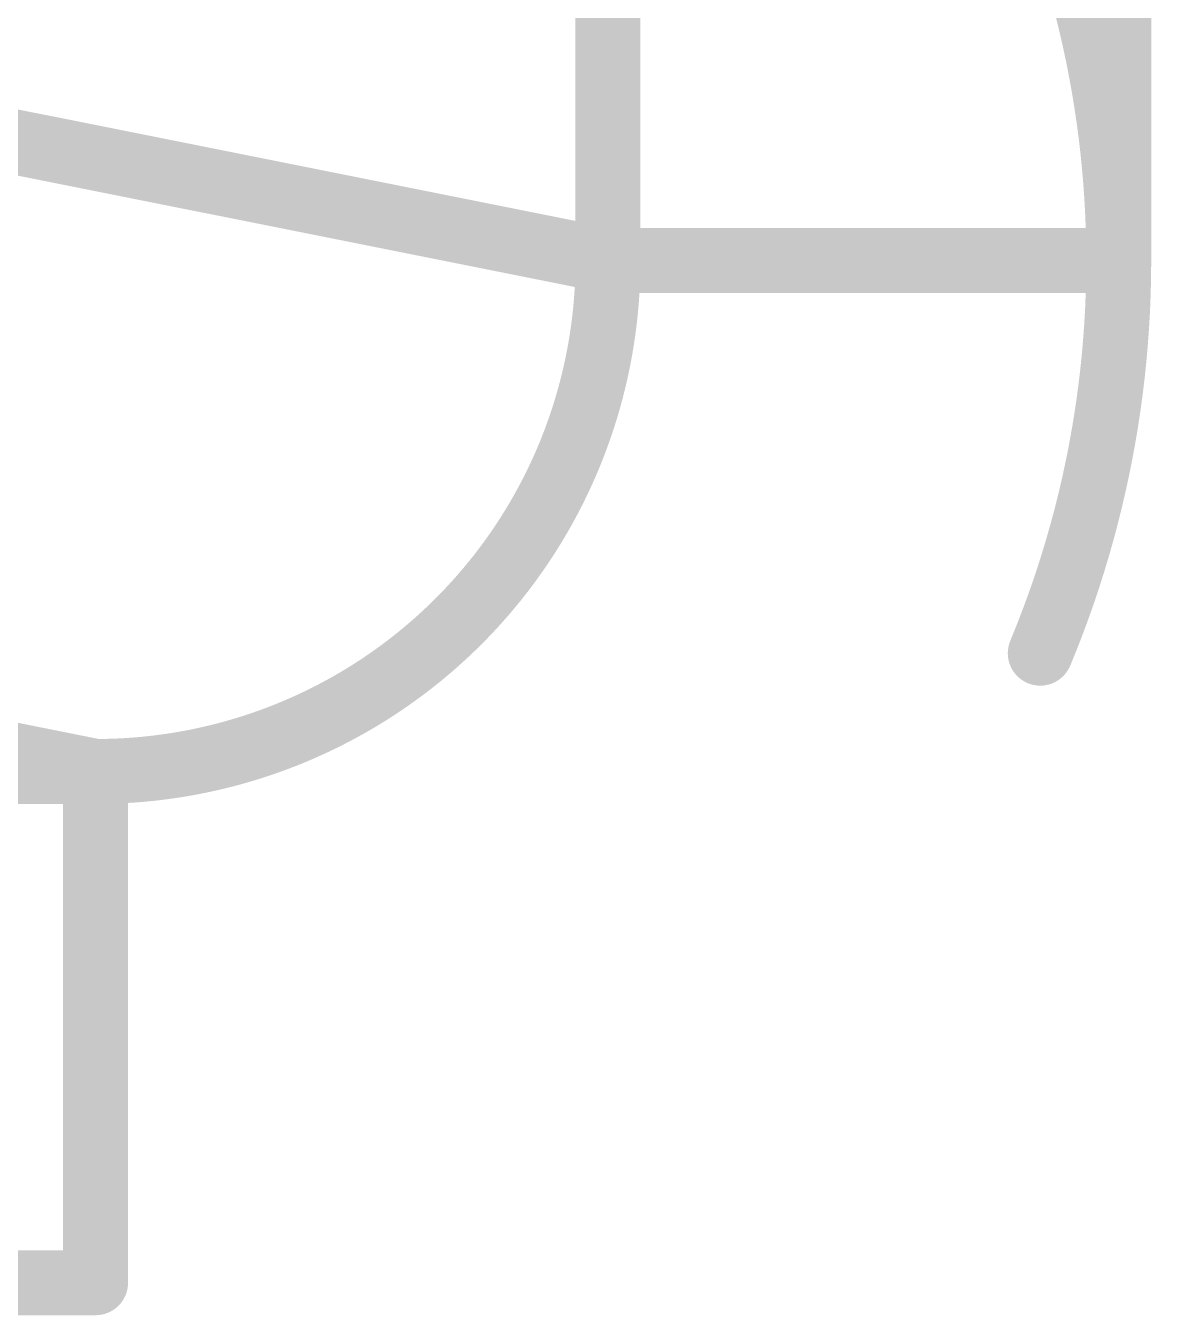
# Model space of a CAD drawing. Header units: inches. Extents: x 0 to 35.2, y -0.7 to 15.9.
# Drawn here: x 13.95584 to 13.96451, y 13.34646 to 13.35639 of the extents above; entities that cross this region are included whole.
import ezdxf

# ---------------------------------------------------------------- set-up
doc = ezdxf.new("R2010")
doc.units = ezdxf.units.IN
doc.header["$MEASUREMENT"] = 0
doc.layers.add('Dimensions', color=6, linetype='Continuous')

msp = doc.modelspace()

# ---------------------------------------------------------------- linework, layer by layer
at = {"layer": 'Dimensions'}
for points in [[(13.960326, 13.3545819, 0.0005, 0.0005, 0), (13.960326, 13.3581337, 0.0005, 0.0005, 0)], [(13.9642593, 13.3545819, 0.0005, 0.0005, 0), (13.9642593, 13.3581337, 0.0005, 0.0005, 0)], [(13.9639834, 13.3566474, 0.0005, 0.0005, 0), (13.9640149, 13.3565278, 0.0005, 0.0005, 0)], [(13.9640149, 13.3565278, 0.0005, 0.0005, 0), (13.9640445, 13.3564077, 0.0005, 0.0005, 0)], [(13.9640445, 13.3564077, 0.0005, 0.0005, 0), (13.9640723, 13.3562872, 0.0005, 0.0005, 0)], [(13.9640723, 13.3562872, 0.0005, 0.0005, 0), (13.9640981, 13.3561662, 0.0005, 0.0005, 0)], [(13.9640981, 13.3561662, 0.0005, 0.0005, 0), (13.9641221, 13.3560449, 0.0005, 0.0005, 0)], [(13.9525758, 13.356131, 0.0005, 0.0005, 0), (13.960326, 13.3545819, 0.0005, 0.0005, 0)], [(13.9641221, 13.3560449, 0.0005, 0.0005, 0), (13.9641441, 13.3559232, 0.0005, 0.0005, 0)], [(13.9641441, 13.3559232, 0.0005, 0.0005, 0), (13.9641642, 13.3558012, 0.0005, 0.0005, 0)], [(13.9641642, 13.3558012, 0.0005, 0.0005, 0), (13.9641824, 13.3556789, 0.0005, 0.0005, 0)], [(13.9641824, 13.3556789, 0.0005, 0.0005, 0), (13.9641987, 13.3555563, 0.0005, 0.0005, 0)], [(13.9641987, 13.3555563, 0.0005, 0.0005, 0), (13.9642131, 13.3554335, 0.0005, 0.0005, 0)], [(13.9642131, 13.3554335, 0.0005, 0.0005, 0), (13.9642255, 13.3553104, 0.0005, 0.0005, 0)], [(13.9642255, 13.3553104, 0.0005, 0.0005, 0), (13.964236, 13.3551872, 0.0005, 0.0005, 0)], [(13.964236, 13.3551872, 0.0005, 0.0005, 0), (13.9642445, 13.3550638, 0.0005, 0.0005, 0)], [(13.9642445, 13.3550638, 0.0005, 0.0005, 0), (13.9642511, 13.3549403, 0.0005, 0.0005, 0)], [(13.9642511, 13.3549403, 0.0005, 0.0005, 0), (13.9642558, 13.3548168, 0.0005, 0.0005, 0)], [(13.9642558, 13.3548168, 0.0005, 0.0005, 0), (13.9642585, 13.3546931, 0.0005, 0.0005, 0)], [(13.9642585, 13.3546931, 0.0005, 0.0005, 0), (13.9642593, 13.3545695, 0.0005, 0.0005, 0)], [(13.9603256, 13.35452, 0.0005, 0.0005, 0), (13.960326, 13.3545819, 0.0005, 0.0005, 0)], [(13.960326, 13.3545819, 0.0005, 0.0005, 0), (13.9642593, 13.3545819, 0.0005, 0.0005, 0)], [(13.9642581, 13.3544458, 0.0005, 0.0005, 0), (13.9642593, 13.3545695, 0.0005, 0.0005, 0)], [(13.9603217, 13.3543964, 0.0005, 0.0005, 0), (13.9603241, 13.3544582, 0.0005, 0.0005, 0)], [(13.9603241, 13.3544582, 0.0005, 0.0005, 0), (13.9603256, 13.35452, 0.0005, 0.0005, 0)], [(13.9603183, 13.3543347, 0.0005, 0.0005, 0), (13.9603217, 13.3543964, 0.0005, 0.0005, 0)], [(13.964255, 13.3543222, 0.0005, 0.0005, 0), (13.9642581, 13.3544458, 0.0005, 0.0005, 0)], [(13.9603087, 13.3542114, 0.0005, 0.0005, 0), (13.960314, 13.354273, 0.0005, 0.0005, 0)], [(13.960314, 13.354273, 0.0005, 0.0005, 0), (13.9603183, 13.3543347, 0.0005, 0.0005, 0)], [(13.96425, 13.3541987, 0.0005, 0.0005, 0), (13.964255, 13.3543222, 0.0005, 0.0005, 0)], [(13.9602951, 13.3540885, 0.0005, 0.0005, 0), (13.9603024, 13.3541499, 0.0005, 0.0005, 0)], [(13.9603024, 13.3541499, 0.0005, 0.0005, 0), (13.9603087, 13.3542114, 0.0005, 0.0005, 0)], [(13.964243, 13.3540752, 0.0005, 0.0005, 0), (13.96425, 13.3541987, 0.0005, 0.0005, 0)], [(13.9602869, 13.3540272, 0.0005, 0.0005, 0), (13.9602951, 13.3540885, 0.0005, 0.0005, 0)], [(13.964234, 13.3539519, 0.0005, 0.0005, 0), (13.964243, 13.3540752, 0.0005, 0.0005, 0)], [(13.9602675, 13.3539051, 0.0005, 0.0005, 0), (13.9602777, 13.3539661, 0.0005, 0.0005, 0)], [(13.9602777, 13.3539661, 0.0005, 0.0005, 0), (13.9602869, 13.3540272, 0.0005, 0.0005, 0)], [(13.9642232, 13.3538287, 0.0005, 0.0005, 0), (13.964234, 13.3539519, 0.0005, 0.0005, 0)], [(13.9602564, 13.3538443, 0.0005, 0.0005, 0), (13.9602675, 13.3539051, 0.0005, 0.0005, 0)], [(13.9602313, 13.3537232, 0.0005, 0.0005, 0), (13.9602444, 13.3537837, 0.0005, 0.0005, 0)], [(13.9602444, 13.3537837, 0.0005, 0.0005, 0), (13.9602564, 13.3538443, 0.0005, 0.0005, 0)], [(13.9642104, 13.3537057, 0.0005, 0.0005, 0), (13.9642232, 13.3538287, 0.0005, 0.0005, 0)], [(13.9602024, 13.353603, 0.0005, 0.0005, 0), (13.9602174, 13.353663, 0.0005, 0.0005, 0)], [(13.9602174, 13.353663, 0.0005, 0.0005, 0), (13.9602313, 13.3537232, 0.0005, 0.0005, 0)], [(13.9641956, 13.3535829, 0.0005, 0.0005, 0), (13.9642104, 13.3537057, 0.0005, 0.0005, 0)], [(13.9601866, 13.3535432, 0.0005, 0.0005, 0), (13.9602024, 13.353603, 0.0005, 0.0005, 0)], [(13.964179, 13.3534604, 0.0005, 0.0005, 0), (13.9641956, 13.3535829, 0.0005, 0.0005, 0)], [(13.960152, 13.3534245, 0.0005, 0.0005, 0), (13.9601698, 13.3534837, 0.0005, 0.0005, 0)], [(13.9601698, 13.3534837, 0.0005, 0.0005, 0), (13.9601866, 13.3535432, 0.0005, 0.0005, 0)], [(13.9641604, 13.3533382, 0.0005, 0.0005, 0), (13.964179, 13.3534604, 0.0005, 0.0005, 0)], [(13.9601138, 13.3533069, 0.0005, 0.0005, 0), (13.9601334, 13.3533656, 0.0005, 0.0005, 0)], [(13.9601334, 13.3533656, 0.0005, 0.0005, 0), (13.960152, 13.3534245, 0.0005, 0.0005, 0)], [(13.9600932, 13.3532486, 0.0005, 0.0005, 0), (13.9601138, 13.3533069, 0.0005, 0.0005, 0)], [(13.9641399, 13.3532162, 0.0005, 0.0005, 0), (13.9641604, 13.3533382, 0.0005, 0.0005, 0)], [(13.9600495, 13.3531329, 0.0005, 0.0005, 0), (13.9600718, 13.3531906, 0.0005, 0.0005, 0)], [(13.9600718, 13.3531906, 0.0005, 0.0005, 0), (13.9600932, 13.3532486, 0.0005, 0.0005, 0)], [(13.9641174, 13.3530946, 0.0005, 0.0005, 0), (13.9641399, 13.3532162, 0.0005, 0.0005, 0)], [(13.9600021, 13.3530187, 0.0005, 0.0005, 0), (13.9600262, 13.3530756, 0.0005, 0.0005, 0)], [(13.9600262, 13.3530756, 0.0005, 0.0005, 0), (13.9600495, 13.3531329, 0.0005, 0.0005, 0)], [(13.9640931, 13.3529734, 0.0005, 0.0005, 0), (13.9641174, 13.3530946, 0.0005, 0.0005, 0)], [(13.9599511, 13.352906, 0.0005, 0.0005, 0), (13.959977, 13.3529622, 0.0005, 0.0005, 0)], [(13.959977, 13.3529622, 0.0005, 0.0005, 0), (13.9600021, 13.3530187, 0.0005, 0.0005, 0)], [(13.9640669, 13.3528525, 0.0005, 0.0005, 0), (13.9640931, 13.3529734, 0.0005, 0.0005, 0)], [(13.9599243, 13.3528503, 0.0005, 0.0005, 0), (13.9599511, 13.352906, 0.0005, 0.0005, 0)], [(13.959868, 13.3527402, 0.0005, 0.0005, 0), (13.9598966, 13.352795, 0.0005, 0.0005, 0)], [(13.9598966, 13.352795, 0.0005, 0.0005, 0), (13.9599243, 13.3528503, 0.0005, 0.0005, 0)], [(13.9640387, 13.3527321, 0.0005, 0.0005, 0), (13.9640669, 13.3528525, 0.0005, 0.0005, 0)], [(13.9598084, 13.3526318, 0.0005, 0.0005, 0), (13.9598386, 13.3526858, 0.0005, 0.0005, 0)], [(13.9598386, 13.3526858, 0.0005, 0.0005, 0), (13.959868, 13.3527402, 0.0005, 0.0005, 0)], [(13.9640087, 13.3526122, 0.0005, 0.0005, 0), (13.9640387, 13.3527321, 0.0005, 0.0005, 0)], [(13.9597453, 13.3525254, 0.0005, 0.0005, 0), (13.9597772, 13.3525784, 0.0005, 0.0005, 0)], [(13.9597772, 13.3525784, 0.0005, 0.0005, 0), (13.9598084, 13.3526318, 0.0005, 0.0005, 0)], [(13.9639768, 13.3524927, 0.0005, 0.0005, 0), (13.9640087, 13.3526122, 0.0005, 0.0005, 0)], [(13.9596789, 13.3524211, 0.0005, 0.0005, 0), (13.9597125, 13.352473, 0.0005, 0.0005, 0)], [(13.9597125, 13.352473, 0.0005, 0.0005, 0), (13.9597453, 13.3525254, 0.0005, 0.0005, 0)], [(13.963943, 13.3523738, 0.0005, 0.0005, 0), (13.9639768, 13.3524927, 0.0005, 0.0005, 0)], [(13.9596092, 13.3523188, 0.0005, 0.0005, 0), (13.9596445, 13.3523697, 0.0005, 0.0005, 0)], [(13.9596445, 13.3523697, 0.0005, 0.0005, 0), (13.9596789, 13.3524211, 0.0005, 0.0005, 0)], [(13.9639074, 13.3522553, 0.0005, 0.0005, 0), (13.963943, 13.3523738, 0.0005, 0.0005, 0)], [(13.9595364, 13.3522188, 0.0005, 0.0005, 0), (13.9595732, 13.3522685, 0.0005, 0.0005, 0)], [(13.9595732, 13.3522685, 0.0005, 0.0005, 0), (13.9596092, 13.3523188, 0.0005, 0.0005, 0)], [(13.9486426, 13.3521941, 0.0005, 0.0005, 0), (13.9563808, 13.3506474, 0.0005, 0.0005, 0)], [(13.9594605, 13.3521212, 0.0005, 0.0005, 0), (13.9594988, 13.3521697, 0.0005, 0.0005, 0)], [(13.9594988, 13.3521697, 0.0005, 0.0005, 0), (13.9595364, 13.3522188, 0.0005, 0.0005, 0)], [(13.9638699, 13.3521375, 0.0005, 0.0005, 0), (13.9639074, 13.3522553, 0.0005, 0.0005, 0)], [(13.9593815, 13.3520259, 0.0005, 0.0005, 0), (13.9594213, 13.3520732, 0.0005, 0.0005, 0)], [(13.9594213, 13.3520732, 0.0005, 0.0005, 0), (13.9594605, 13.3521212, 0.0005, 0.0005, 0)], [(13.9638306, 13.3520203, 0.0005, 0.0005, 0), (13.9638699, 13.3521375, 0.0005, 0.0005, 0)], [(13.9592995, 13.3519332, 0.0005, 0.0005, 0), (13.9593409, 13.3519792, 0.0005, 0.0005, 0)], [(13.9593409, 13.3519792, 0.0005, 0.0005, 0), (13.9593815, 13.3520259, 0.0005, 0.0005, 0)], [(13.9637894, 13.3519037, 0.0005, 0.0005, 0), (13.9638306, 13.3520203, 0.0005, 0.0005, 0)], [(13.9592147, 13.3518431, 0.0005, 0.0005, 0), (13.9592575, 13.3518878, 0.0005, 0.0005, 0)], [(13.9592575, 13.3518878, 0.0005, 0.0005, 0), (13.9592995, 13.3519332, 0.0005, 0.0005, 0)], [(13.9637464, 13.3517878, 0.0005, 0.0005, 0), (13.9637894, 13.3519037, 0.0005, 0.0005, 0)], [(13.9591271, 13.3517557, 0.0005, 0.0005, 0), (13.9591712, 13.3517991, 0.0005, 0.0005, 0)], [(13.9591712, 13.3517991, 0.0005, 0.0005, 0), (13.9592147, 13.3518431, 0.0005, 0.0005, 0)], [(13.9637015, 13.3516725, 0.0005, 0.0005, 0), (13.9637464, 13.3517878, 0.0005, 0.0005, 0)], [(13.9589905, 13.3516299, 0.0005, 0.0005, 0), (13.9590367, 13.3516711, 0.0005, 0.0005, 0)], [(13.9590367, 13.3516711, 0.0005, 0.0005, 0), (13.9590822, 13.3517131, 0.0005, 0.0005, 0)], [(13.9590822, 13.3517131, 0.0005, 0.0005, 0), (13.9591271, 13.3517557, 0.0005, 0.0005, 0)], [(13.9636549, 13.351558, 0.0005, 0.0005, 0), (13.9637015, 13.3516725, 0.0005, 0.0005, 0)], [(13.9588963, 13.3515496, 0.0005, 0.0005, 0), (13.9589437, 13.3515894, 0.0005, 0.0005, 0)], [(13.9589437, 13.3515894, 0.0005, 0.0005, 0), (13.9589905, 13.3516299, 0.0005, 0.0005, 0)], [(13.9587503, 13.3514349, 0.0005, 0.0005, 0), (13.9587996, 13.3514724, 0.0005, 0.0005, 0)], [(13.9587996, 13.3514724, 0.0005, 0.0005, 0), (13.9588482, 13.3515106, 0.0005, 0.0005, 0)], [(13.9588482, 13.3515106, 0.0005, 0.0005, 0), (13.9588963, 13.3515496, 0.0005, 0.0005, 0)], [(13.95865, 13.3513622, 0.0005, 0.0005, 0), (13.9587005, 13.3513982, 0.0005, 0.0005, 0)], [(13.9587005, 13.3513982, 0.0005, 0.0005, 0), (13.9587503, 13.3514349, 0.0005, 0.0005, 0)], [(13.9584954, 13.3512593, 0.0005, 0.0005, 0), (13.9585475, 13.3512928, 0.0005, 0.0005, 0)], [(13.9585475, 13.3512928, 0.0005, 0.0005, 0), (13.958599, 13.3513271, 0.0005, 0.0005, 0)], [(13.958599, 13.3513271, 0.0005, 0.0005, 0), (13.95865, 13.3513622, 0.0005, 0.0005, 0)], [(13.9583362, 13.3511637, 0.0005, 0.0005, 0), (13.9583898, 13.3511947, 0.0005, 0.0005, 0)], [(13.9583898, 13.3511947, 0.0005, 0.0005, 0), (13.9584429, 13.3512266, 0.0005, 0.0005, 0)], [(13.9584429, 13.3512266, 0.0005, 0.0005, 0), (13.9584954, 13.3512593, 0.0005, 0.0005, 0)], [(13.9581171, 13.3510481, 0.0005, 0.0005, 0), (13.9581725, 13.3510757, 0.0005, 0.0005, 0)], [(13.9581725, 13.3510757, 0.0005, 0.0005, 0), (13.9582275, 13.3511042, 0.0005, 0.0005, 0)], [(13.9582275, 13.3511042, 0.0005, 0.0005, 0), (13.9582821, 13.3511335, 0.0005, 0.0005, 0)], [(13.9582821, 13.3511335, 0.0005, 0.0005, 0), (13.9583362, 13.3511637, 0.0005, 0.0005, 0)], [(13.9579482, 13.3509705, 0.0005, 0.0005, 0), (13.9580049, 13.3509955, 0.0005, 0.0005, 0)], [(13.9580049, 13.3509955, 0.0005, 0.0005, 0), (13.9580612, 13.3510213, 0.0005, 0.0005, 0)], [(13.9580612, 13.3510213, 0.0005, 0.0005, 0), (13.9581171, 13.3510481, 0.0005, 0.0005, 0)], [(13.9576592, 13.3508591, 0.0005, 0.0005, 0), (13.9577177, 13.3508796, 0.0005, 0.0005, 0)], [(13.9577177, 13.3508796, 0.0005, 0.0005, 0), (13.9577759, 13.3509009, 0.0005, 0.0005, 0)], [(13.9577759, 13.3509009, 0.0005, 0.0005, 0), (13.9578337, 13.3509232, 0.0005, 0.0005, 0)], [(13.9578337, 13.3509232, 0.0005, 0.0005, 0), (13.9578911, 13.3509464, 0.0005, 0.0005, 0)], [(13.9578911, 13.3509464, 0.0005, 0.0005, 0), (13.9579482, 13.3509705, 0.0005, 0.0005, 0)], [(13.9573623, 13.3507707, 0.0005, 0.0005, 0), (13.9574223, 13.3507865, 0.0005, 0.0005, 0)], [(13.9574223, 13.3507865, 0.0005, 0.0005, 0), (13.9574819, 13.3508033, 0.0005, 0.0005, 0)], [(13.9574819, 13.3508033, 0.0005, 0.0005, 0), (13.9575413, 13.3508209, 0.0005, 0.0005, 0)], [(13.9575413, 13.3508209, 0.0005, 0.0005, 0), (13.9576004, 13.3508396, 0.0005, 0.0005, 0)], [(13.9576004, 13.3508396, 0.0005, 0.0005, 0), (13.9576592, 13.3508591, 0.0005, 0.0005, 0)], [(13.9568139, 13.350671, 0.0005, 0.0005, 0), (13.9568755, 13.3506783, 0.0005, 0.0005, 0)], [(13.9568755, 13.3506783, 0.0005, 0.0005, 0), (13.9569369, 13.3506865, 0.0005, 0.0005, 0)], [(13.9569369, 13.3506865, 0.0005, 0.0005, 0), (13.9569982, 13.3506956, 0.0005, 0.0005, 0)], [(13.9569982, 13.3506956, 0.0005, 0.0005, 0), (13.9570594, 13.3507058, 0.0005, 0.0005, 0)], [(13.9570594, 13.3507058, 0.0005, 0.0005, 0), (13.9571204, 13.3507168, 0.0005, 0.0005, 0)], [(13.9571204, 13.3507168, 0.0005, 0.0005, 0), (13.9571812, 13.3507289, 0.0005, 0.0005, 0)], [(13.9571812, 13.3507289, 0.0005, 0.0005, 0), (13.9572418, 13.3507419, 0.0005, 0.0005, 0)], [(13.9572418, 13.3507419, 0.0005, 0.0005, 0), (13.9573022, 13.3507558, 0.0005, 0.0005, 0)], [(13.9573022, 13.3507558, 0.0005, 0.0005, 0), (13.9573623, 13.3507707, 0.0005, 0.0005, 0)], [(13.7882362, 13.3506474, 0.0005, 0.0005, 0), (13.9563808, 13.3506474, 0.0005, 0.0005, 0)], [(13.9563808, 13.3506474, 0.0005, 0.0005, 0), (13.9564428, 13.3506479, 0.0005, 0.0005, 0)], [(13.9563808, 13.3467105, 0.0005, 0.0005, 0), (13.9563808, 13.3506474, 0.0005, 0.0005, 0)], [(13.9564428, 13.3506479, 0.0005, 0.0005, 0), (13.9565048, 13.3506493, 0.0005, 0.0005, 0)], [(13.9565048, 13.3506493, 0.0005, 0.0005, 0), (13.9565667, 13.3506517, 0.0005, 0.0005, 0)], [(13.9565667, 13.3506517, 0.0005, 0.0005, 0), (13.9566286, 13.3506551, 0.0005, 0.0005, 0)], [(13.9566286, 13.3506551, 0.0005, 0.0005, 0), (13.9566905, 13.3506594, 0.0005, 0.0005, 0)], [(13.9566905, 13.3506594, 0.0005, 0.0005, 0), (13.9567522, 13.3506647, 0.0005, 0.0005, 0)], [(13.9567522, 13.3506647, 0.0005, 0.0005, 0), (13.9568139, 13.350671, 0.0005, 0.0005, 0)], [(13.7868741, 13.3467105, 0.0005, 0.0005, 0), (13.9563808, 13.3467105, 0.0005, 0.0005, 0)]]:
    msp.add_lwpolyline(points, format="xyseb", dxfattribs=at)
for points in [[(13.9638899, 13.3565278, 0.00025, 0.00025, 1), (13.9641399, 13.3565278, 0.00025, 0.00025, 1)], [(13.9638899, 13.3565278, 0.00025, 0.00025, 1), (13.9641399, 13.3565278, 0.00025, 0.00025, 1)], [(13.9639195, 13.3564077, 0.00025, 0.00025, 1), (13.9641695, 13.3564077, 0.00025, 0.00025, 1)], [(13.9639195, 13.3564077, 0.00025, 0.00025, 1), (13.9641695, 13.3564077, 0.00025, 0.00025, 1)], [(13.9639473, 13.3562872, 0.00025, 0.00025, 1), (13.9641973, 13.3562872, 0.00025, 0.00025, 1)], [(13.9639473, 13.3562872, 0.00025, 0.00025, 1), (13.9641973, 13.3562872, 0.00025, 0.00025, 1)], [(13.9639731, 13.3561662, 0.00025, 0.00025, 1), (13.9642231, 13.3561662, 0.00025, 0.00025, 1)], [(13.9639731, 13.3561662, 0.00025, 0.00025, 1), (13.9642231, 13.3561662, 0.00025, 0.00025, 1)], [(13.9639971, 13.3560449, 0.00025, 0.00025, 1), (13.9642471, 13.3560449, 0.00025, 0.00025, 1)], [(13.9639971, 13.3560449, 0.00025, 0.00025, 1), (13.9642471, 13.3560449, 0.00025, 0.00025, 1)], [(13.9640191, 13.3559232, 0.00025, 0.00025, 1), (13.9642691, 13.3559232, 0.00025, 0.00025, 1)], [(13.9640191, 13.3559232, 0.00025, 0.00025, 1), (13.9642691, 13.3559232, 0.00025, 0.00025, 1)], [(13.9640392, 13.3558012, 0.00025, 0.00025, 1), (13.9642892, 13.3558012, 0.00025, 0.00025, 1)], [(13.9640392, 13.3558012, 0.00025, 0.00025, 1), (13.9642892, 13.3558012, 0.00025, 0.00025, 1)], [(13.9640574, 13.3556789, 0.00025, 0.00025, 1), (13.9643074, 13.3556789, 0.00025, 0.00025, 1)], [(13.9640574, 13.3556789, 0.00025, 0.00025, 1), (13.9643074, 13.3556789, 0.00025, 0.00025, 1)], [(13.9640737, 13.3555563, 0.00025, 0.00025, 1), (13.9643237, 13.3555563, 0.00025, 0.00025, 1)], [(13.9640737, 13.3555563, 0.00025, 0.00025, 1), (13.9643237, 13.3555563, 0.00025, 0.00025, 1)], [(13.9640881, 13.3554335, 0.00025, 0.00025, 1), (13.9643381, 13.3554335, 0.00025, 0.00025, 1)], [(13.9640881, 13.3554335, 0.00025, 0.00025, 1), (13.9643381, 13.3554335, 0.00025, 0.00025, 1)], [(13.9641005, 13.3553104, 0.00025, 0.00025, 1), (13.9643505, 13.3553104, 0.00025, 0.00025, 1)], [(13.9641005, 13.3553104, 0.00025, 0.00025, 1), (13.9643505, 13.3553104, 0.00025, 0.00025, 1)], [(13.964111, 13.3551872, 0.00025, 0.00025, 1), (13.964361, 13.3551872, 0.00025, 0.00025, 1)], [(13.964111, 13.3551872, 0.00025, 0.00025, 1), (13.964361, 13.3551872, 0.00025, 0.00025, 1)], [(13.9641195, 13.3550638, 0.00025, 0.00025, 1), (13.9643695, 13.3550638, 0.00025, 0.00025, 1)], [(13.9641195, 13.3550638, 0.00025, 0.00025, 1), (13.9643695, 13.3550638, 0.00025, 0.00025, 1)], [(13.9641261, 13.3549403, 0.00025, 0.00025, 1), (13.9643761, 13.3549403, 0.00025, 0.00025, 1)], [(13.9641261, 13.3549403, 0.00025, 0.00025, 1), (13.9643761, 13.3549403, 0.00025, 0.00025, 1)], [(13.9641308, 13.3548168, 0.00025, 0.00025, 1), (13.9643808, 13.3548168, 0.00025, 0.00025, 1)], [(13.9641308, 13.3548168, 0.00025, 0.00025, 1), (13.9643808, 13.3548168, 0.00025, 0.00025, 1)], [(13.9641335, 13.3546931, 0.00025, 0.00025, 1), (13.9643835, 13.3546931, 0.00025, 0.00025, 1)], [(13.9641335, 13.3546931, 0.00025, 0.00025, 1), (13.9643835, 13.3546931, 0.00025, 0.00025, 1)], [(13.960201, 13.3545819, 0.00025, 0.00025, 1), (13.960451, 13.3545819, 0.00025, 0.00025, 1)], [(13.960201, 13.3545819, 0.00025, 0.00025, 1), (13.960451, 13.3545819, 0.00025, 0.00025, 1)], [(13.960201, 13.3545819, 0.00025, 0.00025, 1), (13.960451, 13.3545819, 0.00025, 0.00025, 1)], [(13.960201, 13.3545819, 0.00025, 0.00025, 1), (13.960451, 13.3545819, 0.00025, 0.00025, 1)], [(13.9641343, 13.3545819, 0.00025, 0.00025, 1), (13.9643843, 13.3545819, 0.00025, 0.00025, 1)], [(13.9641343, 13.3545819, 0.00025, 0.00025, 1), (13.9643843, 13.3545819, 0.00025, 0.00025, 1)], [(13.9641343, 13.3545695, 0.00025, 0.00025, 1), (13.9643843, 13.3545695, 0.00025, 0.00025, 1)], [(13.9641343, 13.3545695, 0.00025, 0.00025, 1), (13.9643843, 13.3545695, 0.00025, 0.00025, 1)], [(13.9601991, 13.3544582, 0.00025, 0.00025, 1), (13.9604491, 13.3544582, 0.00025, 0.00025, 1)], [(13.9601991, 13.3544582, 0.00025, 0.00025, 1), (13.9604491, 13.3544582, 0.00025, 0.00025, 1)], [(13.9602006, 13.35452, 0.00025, 0.00025, 1), (13.9604506, 13.35452, 0.00025, 0.00025, 1)], [(13.9602006, 13.35452, 0.00025, 0.00025, 1), (13.9604506, 13.35452, 0.00025, 0.00025, 1)], [(13.9601967, 13.3543964, 0.00025, 0.00025, 1), (13.9604467, 13.3543964, 0.00025, 0.00025, 1)], [(13.9601967, 13.3543964, 0.00025, 0.00025, 1), (13.9604467, 13.3543964, 0.00025, 0.00025, 1)], [(13.9641331, 13.3544458, 0.00025, 0.00025, 1), (13.9643831, 13.3544458, 0.00025, 0.00025, 1)], [(13.9641331, 13.3544458, 0.00025, 0.00025, 1), (13.9643831, 13.3544458, 0.00025, 0.00025, 1)], [(13.960189, 13.354273, 0.00025, 0.00025, 1), (13.960439, 13.354273, 0.00025, 0.00025, 1)], [(13.960189, 13.354273, 0.00025, 0.00025, 1), (13.960439, 13.354273, 0.00025, 0.00025, 1)], [(13.9601933, 13.3543347, 0.00025, 0.00025, 1), (13.9604433, 13.3543347, 0.00025, 0.00025, 1)], [(13.9601933, 13.3543347, 0.00025, 0.00025, 1), (13.9604433, 13.3543347, 0.00025, 0.00025, 1)], [(13.96413, 13.3543222, 0.00025, 0.00025, 1), (13.96438, 13.3543222, 0.00025, 0.00025, 1)], [(13.96413, 13.3543222, 0.00025, 0.00025, 1), (13.96438, 13.3543222, 0.00025, 0.00025, 1)], [(13.9601774, 13.3541499, 0.00025, 0.00025, 1), (13.9604274, 13.3541499, 0.00025, 0.00025, 1)], [(13.9601774, 13.3541499, 0.00025, 0.00025, 1), (13.9604274, 13.3541499, 0.00025, 0.00025, 1)], [(13.9601837, 13.3542114, 0.00025, 0.00025, 1), (13.9604337, 13.3542114, 0.00025, 0.00025, 1)], [(13.9601837, 13.3542114, 0.00025, 0.00025, 1), (13.9604337, 13.3542114, 0.00025, 0.00025, 1)], [(13.964125, 13.3541987, 0.00025, 0.00025, 1), (13.964375, 13.3541987, 0.00025, 0.00025, 1)], [(13.964125, 13.3541987, 0.00025, 0.00025, 1), (13.964375, 13.3541987, 0.00025, 0.00025, 1)], [(13.9601701, 13.3540885, 0.00025, 0.00025, 1), (13.9604201, 13.3540885, 0.00025, 0.00025, 1)], [(13.9601701, 13.3540885, 0.00025, 0.00025, 1), (13.9604201, 13.3540885, 0.00025, 0.00025, 1)], [(13.964118, 13.3540752, 0.00025, 0.00025, 1), (13.964368, 13.3540752, 0.00025, 0.00025, 1)], [(13.964118, 13.3540752, 0.00025, 0.00025, 1), (13.964368, 13.3540752, 0.00025, 0.00025, 1)], [(13.9601527, 13.3539661, 0.00025, 0.00025, 1), (13.9604027, 13.3539661, 0.00025, 0.00025, 1)], [(13.9601527, 13.3539661, 0.00025, 0.00025, 1), (13.9604027, 13.3539661, 0.00025, 0.00025, 1)], [(13.9601619, 13.3540272, 0.00025, 0.00025, 1), (13.9604119, 13.3540272, 0.00025, 0.00025, 1)], [(13.9601619, 13.3540272, 0.00025, 0.00025, 1), (13.9604119, 13.3540272, 0.00025, 0.00025, 1)], [(13.964109, 13.3539519, 0.00025, 0.00025, 1), (13.964359, 13.3539519, 0.00025, 0.00025, 1)], [(13.964109, 13.3539519, 0.00025, 0.00025, 1), (13.964359, 13.3539519, 0.00025, 0.00025, 1)], [(13.9601425, 13.3539051, 0.00025, 0.00025, 1), (13.9603925, 13.3539051, 0.00025, 0.00025, 1)], [(13.9601425, 13.3539051, 0.00025, 0.00025, 1), (13.9603925, 13.3539051, 0.00025, 0.00025, 1)], [(13.9601194, 13.3537837, 0.00025, 0.00025, 1), (13.9603694, 13.3537837, 0.00025, 0.00025, 1)], [(13.9601194, 13.3537837, 0.00025, 0.00025, 1), (13.9603694, 13.3537837, 0.00025, 0.00025, 1)], [(13.9601314, 13.3538443, 0.00025, 0.00025, 1), (13.9603814, 13.3538443, 0.00025, 0.00025, 1)], [(13.9601314, 13.3538443, 0.00025, 0.00025, 1), (13.9603814, 13.3538443, 0.00025, 0.00025, 1)], [(13.9640982, 13.3538287, 0.00025, 0.00025, 1), (13.9643482, 13.3538287, 0.00025, 0.00025, 1)], [(13.9640982, 13.3538287, 0.00025, 0.00025, 1), (13.9643482, 13.3538287, 0.00025, 0.00025, 1)], [(13.9600924, 13.353663, 0.00025, 0.00025, 1), (13.9603424, 13.353663, 0.00025, 0.00025, 1)], [(13.9600924, 13.353663, 0.00025, 0.00025, 1), (13.9603424, 13.353663, 0.00025, 0.00025, 1)], [(13.9601063, 13.3537232, 0.00025, 0.00025, 1), (13.9603563, 13.3537232, 0.00025, 0.00025, 1)], [(13.9601063, 13.3537232, 0.00025, 0.00025, 1), (13.9603563, 13.3537232, 0.00025, 0.00025, 1)], [(13.9640854, 13.3537057, 0.00025, 0.00025, 1), (13.9643354, 13.3537057, 0.00025, 0.00025, 1)], [(13.9640854, 13.3537057, 0.00025, 0.00025, 1), (13.9643354, 13.3537057, 0.00025, 0.00025, 1)], [(13.9600774, 13.353603, 0.00025, 0.00025, 1), (13.9603274, 13.353603, 0.00025, 0.00025, 1)], [(13.9600774, 13.353603, 0.00025, 0.00025, 1), (13.9603274, 13.353603, 0.00025, 0.00025, 1)], [(13.9640706, 13.3535829, 0.00025, 0.00025, 1), (13.9643206, 13.3535829, 0.00025, 0.00025, 1)], [(13.9640706, 13.3535829, 0.00025, 0.00025, 1), (13.9643206, 13.3535829, 0.00025, 0.00025, 1)], [(13.9600448, 13.3534837, 0.00025, 0.00025, 1), (13.9602948, 13.3534837, 0.00025, 0.00025, 1)], [(13.9600448, 13.3534837, 0.00025, 0.00025, 1), (13.9602948, 13.3534837, 0.00025, 0.00025, 1)], [(13.9600616, 13.3535432, 0.00025, 0.00025, 1), (13.9603116, 13.3535432, 0.00025, 0.00025, 1)], [(13.9600616, 13.3535432, 0.00025, 0.00025, 1), (13.9603116, 13.3535432, 0.00025, 0.00025, 1)], [(13.964054, 13.3534604, 0.00025, 0.00025, 1), (13.964304, 13.3534604, 0.00025, 0.00025, 1)], [(13.964054, 13.3534604, 0.00025, 0.00025, 1), (13.964304, 13.3534604, 0.00025, 0.00025, 1)], [(13.9600084, 13.3533656, 0.00025, 0.00025, 1), (13.9602584, 13.3533656, 0.00025, 0.00025, 1)], [(13.9600084, 13.3533656, 0.00025, 0.00025, 1), (13.9602584, 13.3533656, 0.00025, 0.00025, 1)], [(13.960027, 13.3534245, 0.00025, 0.00025, 1), (13.960277, 13.3534245, 0.00025, 0.00025, 1)], [(13.960027, 13.3534245, 0.00025, 0.00025, 1), (13.960277, 13.3534245, 0.00025, 0.00025, 1)], [(13.9599888, 13.3533069, 0.00025, 0.00025, 1), (13.9602388, 13.3533069, 0.00025, 0.00025, 1)], [(13.9599888, 13.3533069, 0.00025, 0.00025, 1), (13.9602388, 13.3533069, 0.00025, 0.00025, 1)], [(13.9640354, 13.3533382, 0.00025, 0.00025, 1), (13.9642854, 13.3533382, 0.00025, 0.00025, 1)], [(13.9640354, 13.3533382, 0.00025, 0.00025, 1), (13.9642854, 13.3533382, 0.00025, 0.00025, 1)], [(13.9599468, 13.3531906, 0.00025, 0.00025, 1), (13.9601968, 13.3531906, 0.00025, 0.00025, 1)], [(13.9599468, 13.3531906, 0.00025, 0.00025, 1), (13.9601968, 13.3531906, 0.00025, 0.00025, 1)], [(13.9599682, 13.3532486, 0.00025, 0.00025, 1), (13.9602182, 13.3532486, 0.00025, 0.00025, 1)], [(13.9599682, 13.3532486, 0.00025, 0.00025, 1), (13.9602182, 13.3532486, 0.00025, 0.00025, 1)], [(13.9640149, 13.3532162, 0.00025, 0.00025, 1), (13.9642649, 13.3532162, 0.00025, 0.00025, 1)], [(13.9640149, 13.3532162, 0.00025, 0.00025, 1), (13.9642649, 13.3532162, 0.00025, 0.00025, 1)], [(13.9599012, 13.3530756, 0.00025, 0.00025, 1), (13.9601512, 13.3530756, 0.00025, 0.00025, 1)], [(13.9599012, 13.3530756, 0.00025, 0.00025, 1), (13.9601512, 13.3530756, 0.00025, 0.00025, 1)], [(13.9599245, 13.3531329, 0.00025, 0.00025, 1), (13.9601745, 13.3531329, 0.00025, 0.00025, 1)], [(13.9599245, 13.3531329, 0.00025, 0.00025, 1), (13.9601745, 13.3531329, 0.00025, 0.00025, 1)], [(13.9639924, 13.3530946, 0.00025, 0.00025, 1), (13.9642424, 13.3530946, 0.00025, 0.00025, 1)], [(13.9639924, 13.3530946, 0.00025, 0.00025, 1), (13.9642424, 13.3530946, 0.00025, 0.00025, 1)], [(13.959852, 13.3529622, 0.00025, 0.00025, 1), (13.960102, 13.3529622, 0.00025, 0.00025, 1)], [(13.959852, 13.3529622, 0.00025, 0.00025, 1), (13.960102, 13.3529622, 0.00025, 0.00025, 1)], [(13.9598771, 13.3530187, 0.00025, 0.00025, 1), (13.9601271, 13.3530187, 0.00025, 0.00025, 1)], [(13.9598771, 13.3530187, 0.00025, 0.00025, 1), (13.9601271, 13.3530187, 0.00025, 0.00025, 1)], [(13.9639681, 13.3529734, 0.00025, 0.00025, 1), (13.9642181, 13.3529734, 0.00025, 0.00025, 1)], [(13.9639681, 13.3529734, 0.00025, 0.00025, 1), (13.9642181, 13.3529734, 0.00025, 0.00025, 1)], [(13.9598261, 13.352906, 0.00025, 0.00025, 1), (13.9600761, 13.352906, 0.00025, 0.00025, 1)], [(13.9598261, 13.352906, 0.00025, 0.00025, 1), (13.9600761, 13.352906, 0.00025, 0.00025, 1)], [(13.9597716, 13.352795, 0.00025, 0.00025, 1), (13.9600216, 13.352795, 0.00025, 0.00025, 1)], [(13.9597716, 13.352795, 0.00025, 0.00025, 1), (13.9600216, 13.352795, 0.00025, 0.00025, 1)], [(13.9597993, 13.3528503, 0.00025, 0.00025, 1), (13.9600493, 13.3528503, 0.00025, 0.00025, 1)], [(13.9597993, 13.3528503, 0.00025, 0.00025, 1), (13.9600493, 13.3528503, 0.00025, 0.00025, 1)], [(13.9639419, 13.3528525, 0.00025, 0.00025, 1), (13.9641919, 13.3528525, 0.00025, 0.00025, 1)], [(13.9639419, 13.3528525, 0.00025, 0.00025, 1), (13.9641919, 13.3528525, 0.00025, 0.00025, 1)], [(13.9597136, 13.3526858, 0.00025, 0.00025, 1), (13.9599636, 13.3526858, 0.00025, 0.00025, 1)], [(13.9597136, 13.3526858, 0.00025, 0.00025, 1), (13.9599636, 13.3526858, 0.00025, 0.00025, 1)], [(13.959743, 13.3527402, 0.00025, 0.00025, 1), (13.959993, 13.3527402, 0.00025, 0.00025, 1)], [(13.959743, 13.3527402, 0.00025, 0.00025, 1), (13.959993, 13.3527402, 0.00025, 0.00025, 1)], [(13.9639137, 13.3527321, 0.00025, 0.00025, 1), (13.9641637, 13.3527321, 0.00025, 0.00025, 1)], [(13.9639137, 13.3527321, 0.00025, 0.00025, 1), (13.9641637, 13.3527321, 0.00025, 0.00025, 1)], [(13.9596522, 13.3525784, 0.00025, 0.00025, 1), (13.9599022, 13.3525784, 0.00025, 0.00025, 1)], [(13.9596522, 13.3525784, 0.00025, 0.00025, 1), (13.9599022, 13.3525784, 0.00025, 0.00025, 1)], [(13.9596834, 13.3526318, 0.00025, 0.00025, 1), (13.9599334, 13.3526318, 0.00025, 0.00025, 1)], [(13.9596834, 13.3526318, 0.00025, 0.00025, 1), (13.9599334, 13.3526318, 0.00025, 0.00025, 1)], [(13.9638837, 13.3526122, 0.00025, 0.00025, 1), (13.9641337, 13.3526122, 0.00025, 0.00025, 1)], [(13.9638837, 13.3526122, 0.00025, 0.00025, 1), (13.9641337, 13.3526122, 0.00025, 0.00025, 1)], [(13.9595875, 13.352473, 0.00025, 0.00025, 1), (13.9598375, 13.352473, 0.00025, 0.00025, 1)], [(13.9595875, 13.352473, 0.00025, 0.00025, 1), (13.9598375, 13.352473, 0.00025, 0.00025, 1)], [(13.9596203, 13.3525254, 0.00025, 0.00025, 1), (13.9598703, 13.3525254, 0.00025, 0.00025, 1)], [(13.9596203, 13.3525254, 0.00025, 0.00025, 1), (13.9598703, 13.3525254, 0.00025, 0.00025, 1)], [(13.9638518, 13.3524927, 0.00025, 0.00025, 1), (13.9641018, 13.3524927, 0.00025, 0.00025, 1)], [(13.9638518, 13.3524927, 0.00025, 0.00025, 1), (13.9641018, 13.3524927, 0.00025, 0.00025, 1)], [(13.9595195, 13.3523697, 0.00025, 0.00025, 1), (13.9597695, 13.3523697, 0.00025, 0.00025, 1)], [(13.9595195, 13.3523697, 0.00025, 0.00025, 1), (13.9597695, 13.3523697, 0.00025, 0.00025, 1)], [(13.9595539, 13.3524211, 0.00025, 0.00025, 1), (13.9598039, 13.3524211, 0.00025, 0.00025, 1)], [(13.9595539, 13.3524211, 0.00025, 0.00025, 1), (13.9598039, 13.3524211, 0.00025, 0.00025, 1)], [(13.963818, 13.3523738, 0.00025, 0.00025, 1), (13.964068, 13.3523738, 0.00025, 0.00025, 1)], [(13.963818, 13.3523738, 0.00025, 0.00025, 1), (13.964068, 13.3523738, 0.00025, 0.00025, 1)], [(13.9594482, 13.3522685, 0.00025, 0.00025, 1), (13.9596982, 13.3522685, 0.00025, 0.00025, 1)], [(13.9594482, 13.3522685, 0.00025, 0.00025, 1), (13.9596982, 13.3522685, 0.00025, 0.00025, 1)], [(13.9594842, 13.3523188, 0.00025, 0.00025, 1), (13.9597342, 13.3523188, 0.00025, 0.00025, 1)], [(13.9594842, 13.3523188, 0.00025, 0.00025, 1), (13.9597342, 13.3523188, 0.00025, 0.00025, 1)], [(13.9593738, 13.3521697, 0.00025, 0.00025, 1), (13.9596238, 13.3521697, 0.00025, 0.00025, 1)], [(13.9593738, 13.3521697, 0.00025, 0.00025, 1), (13.9596238, 13.3521697, 0.00025, 0.00025, 1)], [(13.9594114, 13.3522188, 0.00025, 0.00025, 1), (13.9596614, 13.3522188, 0.00025, 0.00025, 1)], [(13.9594114, 13.3522188, 0.00025, 0.00025, 1), (13.9596614, 13.3522188, 0.00025, 0.00025, 1)], [(13.9637824, 13.3522553, 0.00025, 0.00025, 1), (13.9640324, 13.3522553, 0.00025, 0.00025, 1)], [(13.9637824, 13.3522553, 0.00025, 0.00025, 1), (13.9640324, 13.3522553, 0.00025, 0.00025, 1)], [(13.9592963, 13.3520732, 0.00025, 0.00025, 1), (13.9595463, 13.3520732, 0.00025, 0.00025, 1)], [(13.9592963, 13.3520732, 0.00025, 0.00025, 1), (13.9595463, 13.3520732, 0.00025, 0.00025, 1)], [(13.9593355, 13.3521212, 0.00025, 0.00025, 1), (13.9595855, 13.3521212, 0.00025, 0.00025, 1)], [(13.9593355, 13.3521212, 0.00025, 0.00025, 1), (13.9595855, 13.3521212, 0.00025, 0.00025, 1)], [(13.9637449, 13.3521375, 0.00025, 0.00025, 1), (13.9639949, 13.3521375, 0.00025, 0.00025, 1)], [(13.9637449, 13.3521375, 0.00025, 0.00025, 1), (13.9639949, 13.3521375, 0.00025, 0.00025, 1)], [(13.9592159, 13.3519792, 0.00025, 0.00025, 1), (13.9594659, 13.3519792, 0.00025, 0.00025, 1)], [(13.9592159, 13.3519792, 0.00025, 0.00025, 1), (13.9594659, 13.3519792, 0.00025, 0.00025, 1)], [(13.9592565, 13.3520259, 0.00025, 0.00025, 1), (13.9595065, 13.3520259, 0.00025, 0.00025, 1)], [(13.9592565, 13.3520259, 0.00025, 0.00025, 1), (13.9595065, 13.3520259, 0.00025, 0.00025, 1)], [(13.9637056, 13.3520203, 0.00025, 0.00025, 1), (13.9639556, 13.3520203, 0.00025, 0.00025, 1)], [(13.9637056, 13.3520203, 0.00025, 0.00025, 1), (13.9639556, 13.3520203, 0.00025, 0.00025, 1)], [(13.9591325, 13.3518878, 0.00025, 0.00025, 1), (13.9593825, 13.3518878, 0.00025, 0.00025, 1)], [(13.9591325, 13.3518878, 0.00025, 0.00025, 1), (13.9593825, 13.3518878, 0.00025, 0.00025, 1)], [(13.9591745, 13.3519332, 0.00025, 0.00025, 1), (13.9594245, 13.3519332, 0.00025, 0.00025, 1)], [(13.9591745, 13.3519332, 0.00025, 0.00025, 1), (13.9594245, 13.3519332, 0.00025, 0.00025, 1)], [(13.9636644, 13.3519037, 0.00025, 0.00025, 1), (13.9639144, 13.3519037, 0.00025, 0.00025, 1)], [(13.9636644, 13.3519037, 0.00025, 0.00025, 1), (13.9639144, 13.3519037, 0.00025, 0.00025, 1)], [(13.9590462, 13.3517991, 0.00025, 0.00025, 1), (13.9592962, 13.3517991, 0.00025, 0.00025, 1)], [(13.9590462, 13.3517991, 0.00025, 0.00025, 1), (13.9592962, 13.3517991, 0.00025, 0.00025, 1)], [(13.9590897, 13.3518431, 0.00025, 0.00025, 1), (13.9593397, 13.3518431, 0.00025, 0.00025, 1)], [(13.9590897, 13.3518431, 0.00025, 0.00025, 1), (13.9593397, 13.3518431, 0.00025, 0.00025, 1)], [(13.9636214, 13.3517878, 0.00025, 0.00025, 1), (13.9638714, 13.3517878, 0.00025, 0.00025, 1)], [(13.9636214, 13.3517878, 0.00025, 0.00025, 1), (13.9638714, 13.3517878, 0.00025, 0.00025, 1)], [(13.9589117, 13.3516711, 0.00025, 0.00025, 1), (13.9591617, 13.3516711, 0.00025, 0.00025, 1)], [(13.9589117, 13.3516711, 0.00025, 0.00025, 1), (13.9591617, 13.3516711, 0.00025, 0.00025, 1)], [(13.9589572, 13.3517131, 0.00025, 0.00025, 1), (13.9592072, 13.3517131, 0.00025, 0.00025, 1)], [(13.9589572, 13.3517131, 0.00025, 0.00025, 1), (13.9592072, 13.3517131, 0.00025, 0.00025, 1)], [(13.9590021, 13.3517557, 0.00025, 0.00025, 1), (13.9592521, 13.3517557, 0.00025, 0.00025, 1)], [(13.9590021, 13.3517557, 0.00025, 0.00025, 1), (13.9592521, 13.3517557, 0.00025, 0.00025, 1)], [(13.9635765, 13.3516725, 0.00025, 0.00025, 1), (13.9638265, 13.3516725, 0.00025, 0.00025, 1)], [(13.9635765, 13.3516725, 0.00025, 0.00025, 1), (13.9638265, 13.3516725, 0.00025, 0.00025, 1)], [(13.9588187, 13.3515894, 0.00025, 0.00025, 1), (13.9590687, 13.3515894, 0.00025, 0.00025, 1)], [(13.9588187, 13.3515894, 0.00025, 0.00025, 1), (13.9590687, 13.3515894, 0.00025, 0.00025, 1)], [(13.9588655, 13.3516299, 0.00025, 0.00025, 1), (13.9591155, 13.3516299, 0.00025, 0.00025, 1)], [(13.9588655, 13.3516299, 0.00025, 0.00025, 1), (13.9591155, 13.3516299, 0.00025, 0.00025, 1)], [(13.9586746, 13.3514724, 0.00025, 0.00025, 1), (13.9589246, 13.3514724, 0.00025, 0.00025, 1)], [(13.9586746, 13.3514724, 0.00025, 0.00025, 1), (13.9589246, 13.3514724, 0.00025, 0.00025, 1)], [(13.9587232, 13.3515106, 0.00025, 0.00025, 1), (13.9589732, 13.3515106, 0.00025, 0.00025, 1)], [(13.9587232, 13.3515106, 0.00025, 0.00025, 1), (13.9589732, 13.3515106, 0.00025, 0.00025, 1)], [(13.9587713, 13.3515496, 0.00025, 0.00025, 1), (13.9590213, 13.3515496, 0.00025, 0.00025, 1)], [(13.9587713, 13.3515496, 0.00025, 0.00025, 1), (13.9590213, 13.3515496, 0.00025, 0.00025, 1)], [(13.9635299, 13.351558, 0.00025, 0.00025, 1), (13.9637799, 13.351558, 0.00025, 0.00025, 1)], [(13.9585755, 13.3513982, 0.00025, 0.00025, 1), (13.9588255, 13.3513982, 0.00025, 0.00025, 1)], [(13.9585755, 13.3513982, 0.00025, 0.00025, 1), (13.9588255, 13.3513982, 0.00025, 0.00025, 1)], [(13.9586253, 13.3514349, 0.00025, 0.00025, 1), (13.9588753, 13.3514349, 0.00025, 0.00025, 1)], [(13.9586253, 13.3514349, 0.00025, 0.00025, 1), (13.9588753, 13.3514349, 0.00025, 0.00025, 1)], [(13.9584225, 13.3512928, 0.00025, 0.00025, 1), (13.9586725, 13.3512928, 0.00025, 0.00025, 1)], [(13.9584225, 13.3512928, 0.00025, 0.00025, 1), (13.9586725, 13.3512928, 0.00025, 0.00025, 1)], [(13.958474, 13.3513271, 0.00025, 0.00025, 1), (13.958724, 13.3513271, 0.00025, 0.00025, 1)], [(13.958474, 13.3513271, 0.00025, 0.00025, 1), (13.958724, 13.3513271, 0.00025, 0.00025, 1)], [(13.958525, 13.3513622, 0.00025, 0.00025, 1), (13.958775, 13.3513622, 0.00025, 0.00025, 1)], [(13.958525, 13.3513622, 0.00025, 0.00025, 1), (13.958775, 13.3513622, 0.00025, 0.00025, 1)], [(13.9582648, 13.3511947, 0.00025, 0.00025, 1), (13.9585148, 13.3511947, 0.00025, 0.00025, 1)], [(13.9582648, 13.3511947, 0.00025, 0.00025, 1), (13.9585148, 13.3511947, 0.00025, 0.00025, 1)], [(13.9583179, 13.3512266, 0.00025, 0.00025, 1), (13.9585679, 13.3512266, 0.00025, 0.00025, 1)], [(13.9583179, 13.3512266, 0.00025, 0.00025, 1), (13.9585679, 13.3512266, 0.00025, 0.00025, 1)], [(13.9583704, 13.3512593, 0.00025, 0.00025, 1), (13.9586204, 13.3512593, 0.00025, 0.00025, 1)], [(13.9583704, 13.3512593, 0.00025, 0.00025, 1), (13.9586204, 13.3512593, 0.00025, 0.00025, 1)], [(13.9580475, 13.3510757, 0.00025, 0.00025, 1), (13.9582975, 13.3510757, 0.00025, 0.00025, 1)], [(13.9580475, 13.3510757, 0.00025, 0.00025, 1), (13.9582975, 13.3510757, 0.00025, 0.00025, 1)], [(13.9581025, 13.3511042, 0.00025, 0.00025, 1), (13.9583525, 13.3511042, 0.00025, 0.00025, 1)], [(13.9581025, 13.3511042, 0.00025, 0.00025, 1), (13.9583525, 13.3511042, 0.00025, 0.00025, 1)], [(13.9581571, 13.3511335, 0.00025, 0.00025, 1), (13.9584071, 13.3511335, 0.00025, 0.00025, 1)], [(13.9581571, 13.3511335, 0.00025, 0.00025, 1), (13.9584071, 13.3511335, 0.00025, 0.00025, 1)], [(13.9582112, 13.3511637, 0.00025, 0.00025, 1), (13.9584612, 13.3511637, 0.00025, 0.00025, 1)], [(13.9582112, 13.3511637, 0.00025, 0.00025, 1), (13.9584612, 13.3511637, 0.00025, 0.00025, 1)], [(13.9578799, 13.3509955, 0.00025, 0.00025, 1), (13.9581299, 13.3509955, 0.00025, 0.00025, 1)], [(13.9578799, 13.3509955, 0.00025, 0.00025, 1), (13.9581299, 13.3509955, 0.00025, 0.00025, 1)], [(13.9579362, 13.3510213, 0.00025, 0.00025, 1), (13.9581862, 13.3510213, 0.00025, 0.00025, 1)], [(13.9579362, 13.3510213, 0.00025, 0.00025, 1), (13.9581862, 13.3510213, 0.00025, 0.00025, 1)], [(13.9579921, 13.3510481, 0.00025, 0.00025, 1), (13.9582421, 13.3510481, 0.00025, 0.00025, 1)], [(13.9579921, 13.3510481, 0.00025, 0.00025, 1), (13.9582421, 13.3510481, 0.00025, 0.00025, 1)], [(13.9575927, 13.3508796, 0.00025, 0.00025, 1), (13.9578427, 13.3508796, 0.00025, 0.00025, 1)], [(13.9575927, 13.3508796, 0.00025, 0.00025, 1), (13.9578427, 13.3508796, 0.00025, 0.00025, 1)], [(13.9576509, 13.3509009, 0.00025, 0.00025, 1), (13.9579009, 13.3509009, 0.00025, 0.00025, 1)], [(13.9576509, 13.3509009, 0.00025, 0.00025, 1), (13.9579009, 13.3509009, 0.00025, 0.00025, 1)], [(13.9577087, 13.3509232, 0.00025, 0.00025, 1), (13.9579587, 13.3509232, 0.00025, 0.00025, 1)], [(13.9577087, 13.3509232, 0.00025, 0.00025, 1), (13.9579587, 13.3509232, 0.00025, 0.00025, 1)], [(13.9577661, 13.3509464, 0.00025, 0.00025, 1), (13.9580161, 13.3509464, 0.00025, 0.00025, 1)], [(13.9577661, 13.3509464, 0.00025, 0.00025, 1), (13.9580161, 13.3509464, 0.00025, 0.00025, 1)], [(13.9578232, 13.3509705, 0.00025, 0.00025, 1), (13.9580732, 13.3509705, 0.00025, 0.00025, 1)], [(13.9578232, 13.3509705, 0.00025, 0.00025, 1), (13.9580732, 13.3509705, 0.00025, 0.00025, 1)], [(13.9572973, 13.3507865, 0.00025, 0.00025, 1), (13.9575473, 13.3507865, 0.00025, 0.00025, 1)], [(13.9572973, 13.3507865, 0.00025, 0.00025, 1), (13.9575473, 13.3507865, 0.00025, 0.00025, 1)], [(13.9573569, 13.3508033, 0.00025, 0.00025, 1), (13.9576069, 13.3508033, 0.00025, 0.00025, 1)], [(13.9573569, 13.3508033, 0.00025, 0.00025, 1), (13.9576069, 13.3508033, 0.00025, 0.00025, 1)], [(13.9574163, 13.3508209, 0.00025, 0.00025, 1), (13.9576663, 13.3508209, 0.00025, 0.00025, 1)], [(13.9574163, 13.3508209, 0.00025, 0.00025, 1), (13.9576663, 13.3508209, 0.00025, 0.00025, 1)], [(13.9574754, 13.3508396, 0.00025, 0.00025, 1), (13.9577254, 13.3508396, 0.00025, 0.00025, 1)], [(13.9574754, 13.3508396, 0.00025, 0.00025, 1), (13.9577254, 13.3508396, 0.00025, 0.00025, 1)], [(13.9575342, 13.3508591, 0.00025, 0.00025, 1), (13.9577842, 13.3508591, 0.00025, 0.00025, 1)], [(13.9575342, 13.3508591, 0.00025, 0.00025, 1), (13.9577842, 13.3508591, 0.00025, 0.00025, 1)], [(13.9567505, 13.3506783, 0.00025, 0.00025, 1), (13.9570005, 13.3506783, 0.00025, 0.00025, 1)], [(13.9567505, 13.3506783, 0.00025, 0.00025, 1), (13.9570005, 13.3506783, 0.00025, 0.00025, 1)], [(13.9568119, 13.3506865, 0.00025, 0.00025, 1), (13.9570619, 13.3506865, 0.00025, 0.00025, 1)], [(13.9568119, 13.3506865, 0.00025, 0.00025, 1), (13.9570619, 13.3506865, 0.00025, 0.00025, 1)], [(13.9568732, 13.3506956, 0.00025, 0.00025, 1), (13.9571232, 13.3506956, 0.00025, 0.00025, 1)], [(13.9568732, 13.3506956, 0.00025, 0.00025, 1), (13.9571232, 13.3506956, 0.00025, 0.00025, 1)], [(13.9569344, 13.3507058, 0.00025, 0.00025, 1), (13.9571844, 13.3507058, 0.00025, 0.00025, 1)], [(13.9569344, 13.3507058, 0.00025, 0.00025, 1), (13.9571844, 13.3507058, 0.00025, 0.00025, 1)], [(13.9569954, 13.3507168, 0.00025, 0.00025, 1), (13.9572454, 13.3507168, 0.00025, 0.00025, 1)], [(13.9569954, 13.3507168, 0.00025, 0.00025, 1), (13.9572454, 13.3507168, 0.00025, 0.00025, 1)], [(13.9570562, 13.3507289, 0.00025, 0.00025, 1), (13.9573062, 13.3507289, 0.00025, 0.00025, 1)], [(13.9570562, 13.3507289, 0.00025, 0.00025, 1), (13.9573062, 13.3507289, 0.00025, 0.00025, 1)], [(13.9571168, 13.3507419, 0.00025, 0.00025, 1), (13.9573668, 13.3507419, 0.00025, 0.00025, 1)], [(13.9571168, 13.3507419, 0.00025, 0.00025, 1), (13.9573668, 13.3507419, 0.00025, 0.00025, 1)], [(13.9571772, 13.3507558, 0.00025, 0.00025, 1), (13.9574272, 13.3507558, 0.00025, 0.00025, 1)], [(13.9571772, 13.3507558, 0.00025, 0.00025, 1), (13.9574272, 13.3507558, 0.00025, 0.00025, 1)], [(13.9572373, 13.3507707, 0.00025, 0.00025, 1), (13.9574873, 13.3507707, 0.00025, 0.00025, 1)], [(13.9572373, 13.3507707, 0.00025, 0.00025, 1), (13.9574873, 13.3507707, 0.00025, 0.00025, 1)], [(13.9562558, 13.3506474, 0.00025, 0.00025, 1), (13.9565058, 13.3506474, 0.00025, 0.00025, 1)], [(13.9562558, 13.3506474, 0.00025, 0.00025, 1), (13.9565058, 13.3506474, 0.00025, 0.00025, 1)], [(13.9562558, 13.3506474, 0.00025, 0.00025, 1), (13.9565058, 13.3506474, 0.00025, 0.00025, 1)], [(13.9562558, 13.3506474, 0.00025, 0.00025, 1), (13.9565058, 13.3506474, 0.00025, 0.00025, 1)], [(13.9563178, 13.3506479, 0.00025, 0.00025, 1), (13.9565678, 13.3506479, 0.00025, 0.00025, 1)], [(13.9563178, 13.3506479, 0.00025, 0.00025, 1), (13.9565678, 13.3506479, 0.00025, 0.00025, 1)], [(13.9563798, 13.3506493, 0.00025, 0.00025, 1), (13.9566298, 13.3506493, 0.00025, 0.00025, 1)], [(13.9563798, 13.3506493, 0.00025, 0.00025, 1), (13.9566298, 13.3506493, 0.00025, 0.00025, 1)], [(13.9564417, 13.3506517, 0.00025, 0.00025, 1), (13.9566917, 13.3506517, 0.00025, 0.00025, 1)], [(13.9564417, 13.3506517, 0.00025, 0.00025, 1), (13.9566917, 13.3506517, 0.00025, 0.00025, 1)], [(13.9565036, 13.3506551, 0.00025, 0.00025, 1), (13.9567536, 13.3506551, 0.00025, 0.00025, 1)], [(13.9565036, 13.3506551, 0.00025, 0.00025, 1), (13.9567536, 13.3506551, 0.00025, 0.00025, 1)], [(13.9565655, 13.3506594, 0.00025, 0.00025, 1), (13.9568155, 13.3506594, 0.00025, 0.00025, 1)], [(13.9565655, 13.3506594, 0.00025, 0.00025, 1), (13.9568155, 13.3506594, 0.00025, 0.00025, 1)], [(13.9566272, 13.3506647, 0.00025, 0.00025, 1), (13.9568772, 13.3506647, 0.00025, 0.00025, 1)], [(13.9566272, 13.3506647, 0.00025, 0.00025, 1), (13.9568772, 13.3506647, 0.00025, 0.00025, 1)], [(13.9566889, 13.350671, 0.00025, 0.00025, 1), (13.9569389, 13.350671, 0.00025, 0.00025, 1)], [(13.9566889, 13.350671, 0.00025, 0.00025, 1), (13.9569389, 13.350671, 0.00025, 0.00025, 1)], [(13.9562558, 13.3467105, 0.00025, 0.00025, 1), (13.9565058, 13.3467105, 0.00025, 0.00025, 1)], [(13.9562558, 13.3467105, 0.00025, 0.00025, 1), (13.9565058, 13.3467105, 0.00025, 0.00025, 1)]]:
    msp.add_lwpolyline(points, format="xyseb", close=True, dxfattribs=at)

doc.saveas('drawing.dxf')
